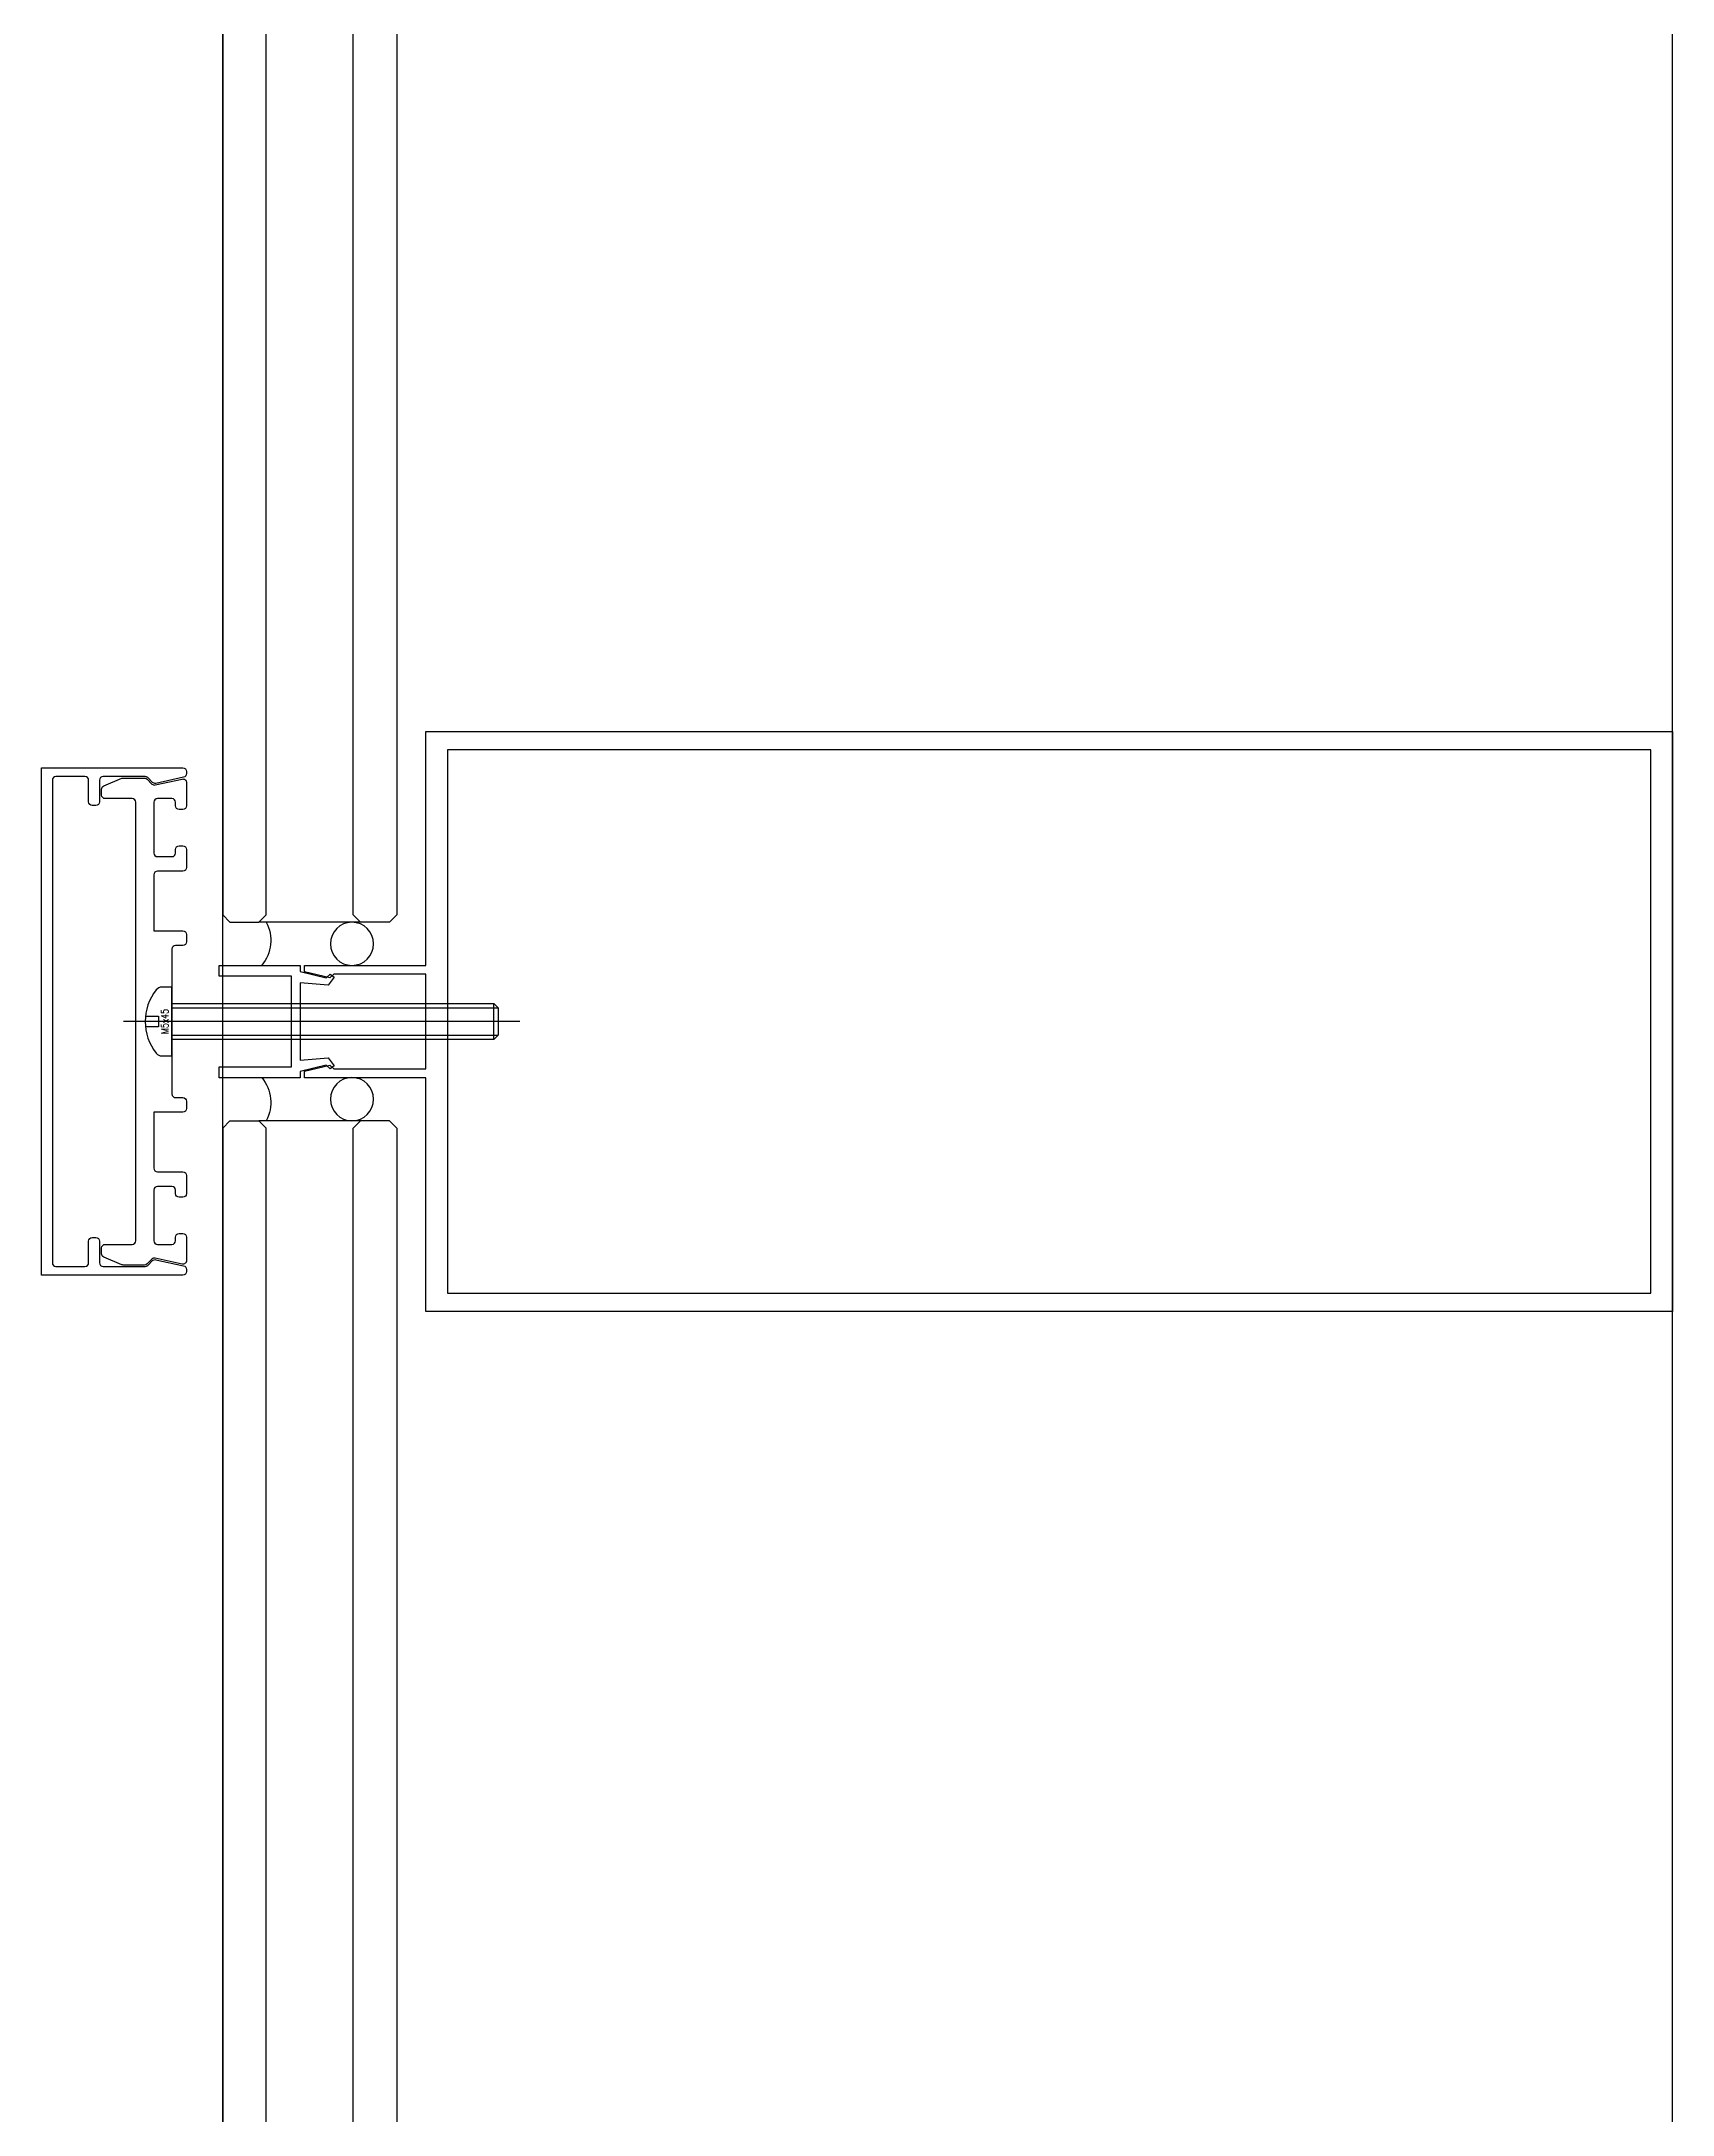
# Model space of a CAD drawing. Extents: x 1980812 to 2578970, y -669191 to 284498.
# Drawn here: x 2538743.4 to 2538968.4, y -267541.2 to -267255.2 of the extents above; entities that cross this region are included whole.
import ezdxf
from ezdxf.enums import TextEntityAlignment as Align

# ---------------------------------------------------------------- set-up
doc = ezdxf.new("R2010")
doc.units = 0
doc.header["$LTSCALE"] = 1000
doc.header["$MEASUREMENT"] = 0
for name, pattern in [('CENTER', [2, 1.25, -0.25, 0.25, -0.25]), ('DOTE', [2.42, 2, -0.2, 0.02, -0.2]), ('HIDDEN', [0.375, 0.25, -0.125]), ('HIDDEN2', [0.1875, 0.125, -0.0625])]:
    doc.linetypes.add(name, pattern=pattern)
for name, color, linetype in [('A-SECT-MCUT', 1, 'Continuous'), ('A-SECT-MCUT-FINE', 137, 'Continuous'), ('dote', 1, 'DOTE'), ('SF', 1, 'Continuous'), ('TEXT', 7, 'Continuous'), ('WINDOW', 2, 'Continuous'), ('空线', 3, 'Continuous')]:
    doc.layers.add(name, color=color, linetype=linetype)
doc.styles.add('ROMANS', font='simplex_.ttf', dxfattribs={"width": 0.8, "height": 500})

# ---------------------------------------------------------------- blocks, each defined once
blk = doc.blocks.new('M5x45_Pan')
at = {"color": 8, "linetype": 'HIDDEN'}
for p, q in [((0, 1.87), (45, 1.87)), ((44.38, -2.5), (44.38, 2.5)), ((0, -1.88), (45, -1.88))]:
    blk.add_line(p, q, dxfattribs=at)
at = {"color": 0, "linetype": 'ByBlock'}
blk.add_lwpolyline([(-1.39, -4.75), (0, -4.75), (0, 4.75), (-1.39, 4.75, 0.228537), (-2.17, 4.37, 0.349288), (-2.17, -4.37, 0.228537)], format="xyb", close=True, dxfattribs=at)
at = {"color": 8, "linetype": 'HIDDEN2'}
blk.add_lwpolyline([(-3.66, 0.75), (-1.85, 0.75), (-1.85, -0.75), (-3.66, -0.75)], dxfattribs=at)
at = {"color": 8, "linetype": 'ByBlock'}
blk.add_lwpolyline([(0, 2.5), (44.38, 2.5), (45, 1.87), (45, -1.88), (44.38, -2.5), (0, -2.5)], dxfattribs=at)
at = {"layer": 'TEXT', "color": 8, "linetype": 'CENTER'}
blk.add_line((48, 0), (-6.7, 0), dxfattribs=at)
at = {"layer": 'Defpoints', "color": 8, "style": 'ROMANS', "width": 0.8}
blk.add_text('M5x45', height=1, rotation=90, dxfattribs=at).set_placement((-1, 0), align=Align.MIDDLE)
blk = doc.blocks.new('pm3')
at = {"layer": 'A-SECT-MCUT', "elevation": 0}
for points in [[(14873.38, -6900), (14873.38, -6940), (15008.99, -6940), (15045.38, -6940), (15045.38, -6907.75), (15062.08, -6907.75), (15062.08, -6906.86), (15058.61, -6906.03), (15058.04, -6906.55), (15045.38, -6906.55), (15045.38, -6900), (15045.38, -6893.45), (15058.04, -6893.45), (15058.61, -6893.97), (15062.08, -6893.14), (15062.08, -6892.25), (15045.38, -6892.25), (15045.38, -6860), (15008.99, -6860), (14873.38, -6860)], [(15042.38, -6937.5), (14876.38, -6937.5), (14876.38, -6900), (14876.38, -6862.5), (15042.38, -6862.5)], [(15062.69, -6905.34), (15058.83, -6905), (15057.99, -6906.12), (15058.56, -6906.55), (15059.12, -6906.03), (15062.69, -6906.88), (15062.69, -6907.75), (15073.89, -6907.75), (15073.89, -6906.25), (15063.89, -6906.25), (15063.89, -6893.75), (15073.89, -6893.75), (15073.89, -6892.25), (15062.69, -6892.25), (15062.69, -6893.12), (15059.12, -6893.97), (15058.56, -6893.45), (15057.99, -6893.88), (15058.83, -6895), (15062.69, -6894.66)]]:
    blk.add_lwpolyline(points, close=True, dxfattribs=at)
for points in [[(15078.88, -6935), (15098.38, -6935), (15098.38, -6865), (15078.88, -6865, 0.414214), (15078.38, -6865.5), (15078.38, -6865.8, 0.351524), (15078.77, -6866.29), (15082.61, -6867.14, 0.256425), (15083.07, -6867.01), (15083.73, -6866.35, -0.198912), (15084.09, -6866.2), (15089.88, -6866.2, -0.414214), (15090.38, -6866.7), (15090.38, -6869.7, 0.414214), (15090.88, -6870.2), (15091.38, -6870.2, 0.414214), (15091.88, -6869.7), (15091.88, -6866.7, -0.414214), (15092.38, -6866.2), (15096.38, -6866.2, -0.414214), (15096.88, -6866.7), (15096.88, -6933.3, -0.414214), (15096.38, -6933.8), (15092.38, -6933.8, -0.414214), (15091.88, -6933.3), (15091.88, -6930.3, 0.414214), (15091.38, -6929.8), (15090.88, -6929.8, 0.414214), (15090.38, -6930.3), (15090.38, -6933.3, -0.414214), (15089.88, -6933.8), (15084.09, -6933.8, -0.198912), (15083.73, -6933.65), (15083.07, -6932.99, 0.256425), (15082.61, -6932.86), (15078.77, -6933.71, 0.351524), (15078.38, -6934.2), (15078.38, -6934.5, 0.414214)], [(15078.38, -6889, 0.414214), (15078.88, -6889.5), (15079.88, -6889.5, -0.414214), (15080.38, -6890), (15080.38, -6910, -0.414214), (15079.88, -6910.5), (15078.88, -6910.5, 0.414214), (15078.38, -6911), (15078.38, -6912, 0.414214), (15078.88, -6912.5), (15082.88, -6912.5), (15082.88, -6920.25, -0.414214), (15082.38, -6920.75), (15078.88, -6920.75, 0.414214), (15078.38, -6921.25), (15078.38, -6923.75, 0.414214), (15078.88, -6924.25), (15079.38, -6924.25, 0.414214), (15079.88, -6923.75), (15079.88, -6923.25, -0.414214), (15080.38, -6922.75), (15082.38, -6922.75, -0.414214), (15082.88, -6923.25), (15082.88, -6930.25, -0.414214), (15082.38, -6930.75), (15080.38, -6930.75, -0.414214), (15079.88, -6930.25), (15079.88, -6929.75, 0.414214), (15079.38, -6929.25), (15078.88, -6929.25, 0.414214), (15078.38, -6929.75), (15078.38, -6932.97, 0.479811), (15078.99, -6933.46), (15082.68, -6932.64, -0.256425), (15083.14, -6932.78), (15083.82, -6933.45, 0.198912), (15084.17, -6933.6), (15087.12, -6933.6, 0.10157), (15087.32, -6933.56), (15089.78, -6932.51, 0.300021), (15090.08, -6932.05), (15090.08, -6931.25, 0.414214), (15089.58, -6930.75), (15085.88, -6930.75, -0.414214), (15085.38, -6930.25), (15085.38, -6923.5), (15085.38, -6876.5), (15085.38, -6869.75, -0.414214), (15085.88, -6869.25), (15089.58, -6869.25, 0.414214), (15090.08, -6868.75), (15090.08, -6867.95, 0.300021), (15089.78, -6867.49), (15087.32, -6866.44, 0.10157), (15087.12, -6866.4), (15084.17, -6866.4, 0.198912), (15083.82, -6866.55), (15083.14, -6867.23, -0.256425), (15082.68, -6867.36), (15078.99, -6866.54, 0.479811), (15078.38, -6867.03), (15078.38, -6870.25, 0.414214), (15078.88, -6870.75), (15079.38, -6870.75, 0.414214), (15079.88, -6870.25), (15079.88, -6869.75, -0.414214), (15080.38, -6869.25), (15082.38, -6869.25, -0.414214), (15082.88, -6869.75), (15082.88, -6876.75, -0.414214), (15082.38, -6877.25), (15080.38, -6877.25, -0.414214), (15079.88, -6876.75), (15079.88, -6876.25, 0.414214), (15079.38, -6875.75), (15078.88, -6875.75, 0.414214), (15078.38, -6876.25), (15078.38, -6878.75, 0.414214), (15078.88, -6879.25), (15082.38, -6879.25, -0.414214), (15082.88, -6879.75), (15082.88, -6887.5), (15078.88, -6887.5, 0.414214), (15078.38, -6888)]]:
    blk.add_lwpolyline(points, format="xyb", close=True, dxfattribs=at)
at = {"layer": 'A-SECT-MCUT-FINE'}
for p, q in [((14873.38, -7650, 0), (14873.38, -5590.85, 0)), ((15054.38, -6886.3, 0), (15068.38, -6886.3, 0)), ((15054.38, -6913.7, 0), (15068.38, -6913.7, 0))]:
    blk.add_line(p, q, dxfattribs=at)
for centre in [(15055.55, -6889.28, 0), (15055.55, -6910.72, 0)]:
    blk.add_circle(centre, 2.98, dxfattribs=at)
for centre, start, end in [((15072.15, -6888.82, 0), 152.0817, 219.4318), ((15072.15, -6911.17, 0), 140.5682, 207.9183)]:
    blk.add_arc(centre, 5.39, start, end, dxfattribs=at)
at = {"layer": 'WINDOW'}
for p, q in [((15049.38, -5590.85, 0), (15049.38, -6885.3, 0)), ((15055.38, -6885.3, 0), (15055.38, -5590.85, 0)), ((15067.38, -6885.3, 0), (15067.38, -5590.85, 0)), ((15073.38, -5590.85, 0), (15073.38, -6885.3, 0)), ((15049.38, -6885.3, 0), (15050.38, -6886.3, 0)), ((15050.38, -6886.3, 0), (15054.38, -6886.3, 0)), ((15054.38, -6886.3, 0), (15055.38, -6885.3, 0)), ((15068.38, -6886.3, 0), (15067.38, -6885.3, 0)), ((15072.38, -6886.3, 0), (15068.38, -6886.3, 0)), ((15073.38, -6885.3, 0), (15072.38, -6886.3, 0)), ((15049.38, -6914.7, 0), (15050.38, -6913.7, 0)), ((15050.38, -6913.7, 0), (15054.38, -6913.7, 0)), ((15054.38, -6913.7, 0), (15055.38, -6914.7, 0)), ((15068.38, -6913.7, 0), (15067.38, -6914.7, 0)), ((15072.38, -6913.7, 0), (15068.38, -6913.7, 0)), ((15073.38, -6914.7, 0), (15072.38, -6913.7, 0)), ((15049.38, -6914.7, 0), (15049.38, -7595.3, 0)), ((15055.38, -7595.3, 0), (15055.38, -6914.7, 0)), ((15067.38, -7595.3, 0), (15067.38, -6914.7, 0)), ((15073.38, -6914.7, 0), (15073.38, -7595.3, 0))]:
    blk.add_line(p, q, dxfattribs=at)
at = {"layer": 'SF', "xscale": -0.9999999999999998, "rotation": 359.9995981119026}
blk.add_blockref('M5x45_Pan', (15080.38, -6900, 0), dxfattribs=at)

msp = doc.modelspace()

# ---------------------------------------------------------------- linework, layer by layer
at = {"layer": 'dote'}
msp.add_line((2538768.37, -317274.28, 0), (2538768.37, -255997.63, 0), dxfattribs=at)

# ---------------------------------------------------------------- block references
at = {"layer": '空线', "xscale": -1, "rotation": 359.9999999999997}
msp.add_blockref('pm3', (2553841.75, -260490.42, 0), dxfattribs=at)

doc.saveas('drawing.dxf')
